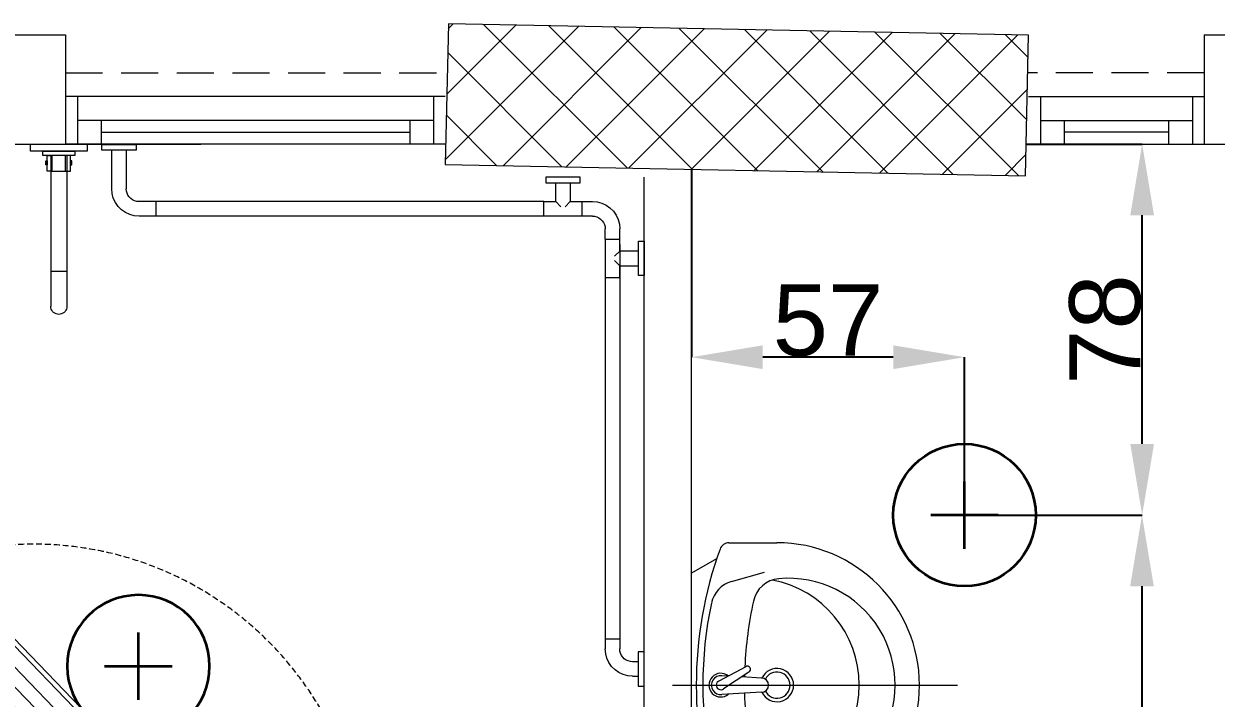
# Model space of a CAD drawing. Header units: inches. Extents: x -12418 to 57169, y -29325 to 19878.
# Drawn here: x 11362 to 13873, y 7405 to 8826 of the extents above; entities that cross this region are included whole.
import ezdxf
from ezdxf.enums import TextEntityAlignment as Align

# ---------------------------------------------------------------- set-up
doc = ezdxf.new("R2010")
doc.units = ezdxf.units.IN
doc.header["$LTSCALE"] = 25
doc.header["$MEASUREMENT"] = 0
doc.header["$PDMODE"] = 3
doc.linetypes.add('00-Ground Floor$0$HIDDEN2', pattern=[0.1875, 0.125, -0.0625])
doc.linetypes.add('00-Ground Floor$0$TRATTEGGIATA', pattern=[0.75, 0.5, -0.25])
doc.layers.get('0').update_dxf_attribs({"color": 8})
doc.layers.get('Defpoints').update_dxf_attribs({"color": 8})
for name, color, linetype, lineweight in [('00-Ground Floor$0$Aluminum', 251, 'Continuous', 5), ('00-Ground Floor$0$C-HYDR-CTCH', 251, 'Continuous', 5), ('00-Ground Floor$0$Hatch', 254, 'Continuous', 5), ('00-Ground Floor$0$LOADING', 253, 'Continuous', 5), ('00-Ground Floor$0$Proj', 251, 'Continuous', 5), ('00-Ground Floor$0$SANIT', 250, 'Continuous', 5), ('00-Ground Floor$0$Walls', 251, 'Continuous', 5), ('E-DIM', 6, 'Continuous', 18), ('E-LITE-CIRC-NUMB', 6, 'Continuous', 25), ('E-LITE-CLNG @ 100', 150, 'Continuous', 35), ('E-LITE-CTRL', 6, 'Continuous', 25)]:
    doc.layers.add(name, color=color, linetype=linetype, lineweight=lineweight)
doc.styles.add('DC_Simplex', font='SIMPLEX.shx', dxfattribs={"width": 0.7})
doc.styles.get("Standard").update_dxf_attribs({"font": 'arial.ttf'})
doc.dimstyles.get("Standard").update_dxf_attribs({"dimtxt": 150, "dimasz": 150, "dimexe": 0.18, "dimexo": 0.0625, "dimgap": 1, "dimtad": 1, "dimdec": 0, "dimlfac": 0.1, "dimzin": 0, "dimdsep": 46, "dimtxsty": 'Standard', "dimcen": 0.09, "dimclrd": 256, "dimclrt": 7, "dimadec": 0, "dimazin": 0, "dimtfac": 1, "dimtdec": 0, "dimtofl": 0, "dimtmove": 0, "dimatfit": 3, "dimfxl": 1, "dimtolj": 1, "dimtzin": 0, "dimarcsym": 0})

# ---------------------------------------------------------------- blocks, each defined once
blk = doc.blocks.new('00-Ground Floor$0$lav-manta 60')
at = {"layer": '00-Ground Floor$0$SANIT'}
for p, q in [((0, 0.04), (0, -0.56)), ((-0.2658, -0.0529), (-0.2358, 0)), ((-0.2358, 0), (0.2358, 0)), ((0.2658, -0.0529), (0.2358, 0)), ((-0.015, -0.1473), (-0.0199, -0.064)), ((0.0274, -0.121), (-0.0078, -0.0673)), ((0.0389, -0.1142), (0.0087, -0.0575)), ((0.0191, -0.077), (0.0199, -0.064)), ((-0.3, -0.0789), (-0.3, -0.18)), ((-0.2185, -0.0841), (-0.2383, -0.1537)), ((0.2185, -0.0841), (0.2383, -0.1537)), ((0.3, -0.0789), (0.3, -0.18)), ((0.015, -0.1473), (0.0174, -0.1057))]:
    blk.add_line(p, q, dxfattribs=at)
for centre, radius, start, end in [((0, -0.8557), 0.8457, 70.1771, 109.8229), ((0, -0.8696), 0.8457, 78.1914, 101.8086), ((-0.1608, -0.1006), 0.06, 101.8086, 164.0794), ((0, -0.0617), 0.025, 320.7474, 220.368), ((0, -0.0617), 0.02, 353.2671, 186.682), ((0.1608, -0.1006), 0.06, 15.9206, 78.1914), ((-0.28, -0.0789), 0.02, 109.8229, 180), ((0, -0.0617), 0.00966, 25.4127, 215.9577), ((0.28, -0.0789), 0.02, 0, 70.1771), ((0, -0.9572), 0.8457, 91.1572, 102.0883), ((0, -0.9572), 0.8457, 88.5486, 88.844), ((0.0332, -0.1176), 0.00666, 210.6852, 30.6852), ((0, -0.9572), 0.8457, 77.9117, 87.4274), ((-0.1645, -0.189), 0.06, 102.0883, 174.8142), ((0, -0.18), 0.035, 115.3106, 64.6894), ((0, -0.1473), 0.015, 180, 0), ((0.1645, -0.189), 0.06, 5.1858, 77.9117), ((0, -0.1282), 0.2252, 190.6097, 349.3903), ((0, -0.18), 0.0275, 117.1496, 62.8504), ((0, -0.18), 0.3, 180, 0), ((0, -0.2039), 0.2252, 174.8142, 5.1858)]:
    blk.add_arc(centre, radius, start, end, dxfattribs=at)
blk = doc.blocks.new('00-Ground Floor$0$Wheelchair')
for p, q in [((9688.8, 4580.4), (9636.3, 4519)), ((9688.8, 4580.4), (9913.2, 4363.8)), ((9695.9, 4532.4), (9716, 4554.1)), ((9647.3, 4524.1), (9584.2, 4494.7)), ((9709.9, 4426.2), (9647.3, 4524.1)), ((9695.9, 4532.4), (9738.4, 4489.9)), ((9762.6, 4492.4), (9766.7, 4505.2)), ((9584.2, 4494.7), (9568.2, 4476.7)), ((9568.2, 4476.7), (9665.9, 4393.6)), ((9698.4, 4444.2), (9735.9, 4492.5)), ((9738.4, 4489.9), (9752.5, 4485)), ((9752.5, 4485), (9762.6, 4492.4)), ((9968.8, 4285), (9757.7, 4488.8)), ((9586.8, 4461), (9580.1, 4453.2)), ((9580.1, 4453.2), (9656.4, 4390)), ((9709.9, 4426.2), (9663.7, 4398.5)), ((9779.1, 4383.2), (9709.9, 4426.2)), ((9656.4, 4390), (9661.8, 4397.1)), ((9900.5, 4350.6), (9959.2, 4411.4)), ((9951.7, 4408.7), (9954.5, 4406)), ((9959.2, 4411.4), (10010.4, 4361.2)), ((9452.6, 4357.1), (9469.8, 4373.8)), ((9469.8, 4373.8), (9557.2, 4280)), ((9665.9, 4393.6), (9695.8, 4341.1)), ((9759.9, 4375.2), (9711.9, 4320.3)), ((9759.9, 4375.2), (9778.4, 4384.2)), ((9778.4, 4384.2), (9904.8, 4281.6)), ((9933.8, 4386.5), (9932, 4388.3)), ((9934.6, 4342.8), (9980.6, 4390.4)), ((9975.8, 4385.5), (10035.6, 4327.8)), ((9426, 4292.7), (9452.6, 4357.1)), ((9486.4, 4356), (9493.9, 4363)), ((9493.9, 4363), (9560.4, 4289.7)), ((9732.8, 4330.6), (9756, 4349.7)), ((9756, 4349.7), (9802, 4345.5)), ((9802, 4345.5), (9893.6, 4285.1)), ((9934.3, 4342.8), (9906.5, 4356.1)), ((9950.7, 4359.5), (9980.6, 4330.3)), ((10015.9, 4307.3), (9956.1, 4365)), ((10010.4, 4361.2), (10005.8, 4356.5)), ((9695.8, 4341.1), (9709.9, 4321.7)), ((9751.1, 4275.1), (9711.9, 4320.3)), ((9732.8, 4330.6), (9727.3, 4319.9)), ((9778.1, 4291.7), (9727.3, 4319.9)), ((9934.7, 4342.9), (10054.3, 4227.4)), ((9980.6, 4330.3), (9986.1, 4336)), ((9371.6, 4248.8), (9430.7, 4303.9)), ((9975.4, 4291.3), (9984.9, 4294.4)), ((9526.6, 4234.6), (9426, 4292.7)), ((9526.6, 4234.6), (9552.2, 4282)), ((9560.4, 4289.7), (9553.6, 4283.9)), ((9557.2, 4280), (9611, 4252.4)), ((9770.8, 4244.3), (9751.1, 4275.1)), ((9775.8, 4283), (9778.1, 4291.7)), ((9789, 4271.5), (9775.8, 4283)), ((9836.1, 4243.1), (9789, 4271.5)), ((9890.5, 4287.2), (9880.7, 4247.5)), ((9891.8, 4246.6), (9904.8, 4281.6)), ((9893.6, 4285.1), (9904.8, 4281.6)), ((9904.8, 4281.6), (9992.8, 4255.2)), ((9964, 4272.7), (9966.8, 4282.3)), ((9977.3, 4259.9), (9964, 4272.7)), ((9966.8, 4282.3), (9975.4, 4291.3)), ((10489.5, 3888.5), (10084.1, 4279.7)), ((10129.9, 4278.3), (10109.5, 4257.2)), ((10137.1, 4271.4), (10116.7, 4250.3)), ((10121.6, 4286.3), (10128.5, 4293.5)), ((10121.6, 4286.3), (10499.3, 3921.8)), ((10128.5, 4293.5), (10506.2, 3929)), ((9371.6, 4248.8), (9598.1, 4034.2)), ((9508.1, 4245.3), (9461.6, 4205.7)), ((9611, 4252.4), (9631.1, 4239.2)), ((9989.6, 3975.8), (9770.8, 4244.3)), ((9879.4, 4247.6), (9836.1, 4243.1)), ((9891.8, 4246.6), (9879.4, 4247.6)), ((9966.5, 4198.9), (9891.8, 4246.6)), ((9967.7, 4265.7), (9965.5, 4263.4)), ((9992.8, 4255.2), (10043.4, 4233.2)), ((10183.1, 4143.7), (10063.9, 4258.7)), ((9419.9, 4243.9), (9399.1, 4222.7)), ((9419.9, 4243.9), (9464.3, 4203.2)), ((9572.7, 4167.4), (9526.6, 4234.6)), ((9579.9, 4186.9), (9632.5, 4237.3)), ((9623.1, 4216), (9633.6, 4221.9)), ((9679.4, 4200.1), (9632.5, 4237.3)), ((9664, 4172.4), (9633.6, 4221.9)), ((10043.4, 4233.2), (10099.8, 4203.2)), ((9464.3, 4203.2), (9469.8, 4189.4)), ((9623.1, 4216), (9605.2, 4191.9)), ((9711.1, 4181.9), (9679.4, 4200.1)), ((10005.5, 4168.6), (9966.5, 4198.9)), ((10099.8, 4203.2), (10116.9, 4183)), ((9462.9, 4179), (9450.3, 4174.3)), ((9469.8, 4189.4), (9462.9, 4179)), ((9679.2, 3982.3), (9466.2, 4184.1)), ((9579.9, 4186.9), (9571.7, 4168)), ((9605.2, 4191.9), (9611.4, 4146.2)), ((9672.6, 4175.1), (9664, 4172.4)), ((9684.7, 4162.4), (9672.6, 4175.1)), ((9989.1, 3975.3), (9711.1, 4181.9)), ((10116.9, 4183), (10155.6, 4163.8)), ((10130.2, 4164), (10120, 4181.2)), ((9571.7, 4168), (9679.8, 4046.3)), ((9611.4, 4146.2), (9675.8, 4057.3)), ((9715.1, 4116.7), (9684.7, 4162.4)), ((10047.5, 4143.9), (10005.5, 4168.6)), ((10087.4, 4131), (10047.5, 4143.9)), ((10087.4, 4131), (10130.2, 4164)), ((10155.6, 4163.8), (10251.2, 4093.6)), ((9816.8, 4105.4), (9835.9, 4124.9)), ((9851.9, 4142.1), (9833.2, 4122.2)), ((9849, 4139.2), (9835.9, 4124.9)), ((10135, 4071.7), (10087.4, 4131)), ((9712.6, 4073.2), (9715.1, 4116.7)), ((10251.2, 4093.6), (10204.7, 4088.4)), ((10251.2, 4093.6), (10275.8, 4069.8)), ((9673.6, 4060.4), (9712.8, 4071.9)), ((9714.2, 4060.8), (9712.6, 4073.2)), ((10097.7, 4073.5), (9997.2, 3968.1)), ((10187.6, 4070.2), (10097.7, 4073.5)), ((10204.7, 4088.4), (10101.2, 3978.7)), ((10275.8, 4069.8), (10283, 4047)), ((9610.7, 4047.5), (9552.6, 3986.2)), ((9675.8, 4057.3), (9679.8, 4046.3)), ((9714.2, 4060.8), (9679.8, 4046.3)), ((9679.8, 4046.3), (9710.1, 3959.6)), ((9765.1, 3988.4), (9714.2, 4060.8)), ((10283, 4047), (10281.4, 4032.7)), ((10469.2, 3867.5), (10283.1, 4047.1)), ((9619.9, 4014.1), (9605.4, 4041.3)), ((10281.4, 4032.7), (10176, 3886.7)), ((10271, 4018.3), (10309.2, 3981.4)), ((9554.9, 3993.8), (9557.7, 3991.1)), ((9576.3, 4012.7), (9574.4, 4014.4)), ((9619.9, 4013.8), (9574.4, 3965.8)), ((9604, 3997), (9634.5, 3968.4)), ((9619.9, 4013.8), (9740.6, 3899.4)), ((10294.8, 3967.5), (10259.1, 4001.9)), ((9552.6, 3986.2), (9605, 3937.3)), ((9579.2, 3970.8), (9639.5, 3913.6)), ((9659, 3934.2), (9598.7, 3991.4)), ((9634.5, 3968.4), (9629, 3962.7)), ((9673.3, 3975.3), (9670.6, 3965.7)), ((9681.9, 3984.4), (9673.3, 3975.3)), ((9691.3, 3987.6), (9681.9, 3984.4)), ((9704.7, 3974.8), (9691.3, 3987.6)), ((9698.5, 3984.2), (9700.7, 3986.4)), ((9797.1, 3950.8), (9765.1, 3988.4)), ((9896.3, 3862.9), (9997.1, 3968)), ((9989.1, 3975.3), (9986.9, 3977.9)), ((10002.4, 3961.7), (9989.1, 3975.3)), ((9997.1, 3968.1), (9995.9, 3966.7)), ((10003.8, 3963), (10017, 3972.2)), ((10017, 3972.2), (10055.4, 3976.6)), ((10055.4, 3976.6), (10092.1, 3970.4)), ((10101.2, 3978.7), (10059.8, 3939.5)), ((10101.2, 3978.7), (10167.6, 3911)), ((10310.6, 3982.9), (10291.2, 3962.7)), ((10389.2, 3907.1), (10310.6, 3982.9)), ((9710.1, 3959.6), (9734.3, 3910)), ((9823.7, 3909.9), (9797.1, 3950.8)), ((9993.9, 3948), (9991.2, 3909.5)), ((10002.4, 3961.7), (9993.9, 3948)), ((10002.4, 3961.7), (10003.2, 3962.2)), ((10291.2, 3962.7), (10369.7, 3886.9)), ((9605, 3937.3), (9609.5, 3942)), ((10491.3, 3929.5), (10470.9, 3908.4)), ((10499.3, 3921.8), (10506.2, 3929)), ((9734.3, 3910), (9766.8, 3855.1)), ((9838.4, 3870.6), (9823.7, 3909.9)), ((9991.2, 3909.5), (9999, 3873.1)), ((9991.2, 3863.6), (10028.5, 3906.8)), ((10369.7, 3886.9), (10389.2, 3907.1)), ((9830, 3774.5), (9709.7, 3888.4)), ((9838.4, 3870.6), (9807.3, 3826.4)), ((9899.8, 3825.8), (9838.4, 3870.6)), ((9689.7, 3867.2), (10098.6, 3479.7)), ((9693.1, 3821.6), (9713.3, 3842.9)), ((9766.8, 3855.1), (9787.8, 3838.9)), ((9886.2, 3755.3), (9991.2, 3863.6)), ((9903.6, 3773.2), (9896.3, 3862.9)), ((9991.2, 3863.6), (10061.7, 3800.3)), ((9684.7, 3829.6), (9677.9, 3822.3)), ((9677.9, 3822.3), (10058.9, 3461.2)), ((9684.7, 3829.6), (10065.8, 3468.5)), ((9700.4, 3814.7), (9720.5, 3836)), ((9787.8, 3838.9), (9808.6, 3801)), ((9807.3, 3826.4), (9789.7, 3835.8)), ((9808.6, 3801), (9883.1, 3708.7)), ((9945.2, 3681.2), (10086.4, 3793)), ((9883.1, 3708.7), (9886.2, 3755.3)), ((9883.1, 3708.7), (9907.9, 3685.2)), ((9959.2, 3692.3), (9997.7, 3655.7)), ((10011, 3670.7), (9975, 3704.8)), ((9907.9, 3685.2), (9931, 3679)), ((10118.7, 3500.9), (9930.9, 3678.8)), ((9931, 3679), (9945.2, 3681.2)), ((9996.3, 3654.2), (10015.6, 3674.6)), ((10015.6, 3674.6), (10094.8, 3599.5)), ((10075.5, 3579.1), (9996.3, 3654.2)), ((10094.8, 3599.5), (10075.5, 3579.1)), ((10057.7, 3476.1), (10077.9, 3497.4)), ((10065.8, 3468.5), (10058.9, 3461.2))]:
    blk.add_line(p, q)
at = {"color": 30, "linetype": '00-Ground Floor$0$TRATTEGGIATA'}
blk.add_circle((9928.9, 4043.3), 700, dxfattribs=at)
for centre, radius, start, end in [((9941.8, 4398.5), 14.2, 46.0147, 226.0147), ((10025.7, 4317.5), 14.2, 226.0147, 46.0147), ((10074, 4269.2), 14.6, 46.0147, 226.0147), ((9564.6, 4004.1), 14.2, 46.5424, 226.5424), ((9694.4, 4260), 626.4, 320.2511, 335.2615), ((9694.4, 4260), 616.4, 321.5411, 333.0972), ((9649.3, 3923.9), 14.2, 226.5424, 46.5424), ((10097.1, 3872.9), 80.1, 316.0147, 28.3763), ((9699.7, 3877.8), 14.6, 46.5424, 226.5424), ((10479.4, 3878), 14.6, 226.0147, 46.0147), ((10096.6, 3872.4), 80.1, 244.1807, 316.5424), ((9692, 4257.4), 626.4, 297.2956, 312.306), ((9692, 4257.4), 616.4, 299.4599, 311.0159), ((10108.7, 3490.3), 14.6, 226.5424, 46.5424)]:
    blk.add_arc(centre, radius, start, end)
blk = doc.blocks.new('00-Ground Floor')
at = {"layer": '00-Ground Floor$0$Hatch'}
h = blk.add_hatch(dxfattribs=at)
h.set_pattern_fill('ANSI37', color=256, scale=30)
h.set_pattern_definition([(45, (-1981.42, -13099.68), (-67.35192, 67.35192), []), (135, (-1981.42, -13099.68), (-67.35192, -67.35192), [])])
h.paths.add_polyline_path([(48971.2, 8818.2), (48367.3, 8810.1), (48371.2, 8521.7), (48975.1, 8529.8)])
h.paths.add_polyline_path([(41810.5, 8810.5), (41227, 8805), (41207, 8513.7), (41790.5, 8519.1)])
h.paths.add_polyline_path([(27433.5, 8803.1), (26834.4, 8799), (26828.7, 8506), (27427.8, 8510)])
h.paths.add_polyline_path([(34618.7, 8805.3), (34017.5, 8797.8), (34009.3, 8512.1), (34610.5, 8519.6)])
h.paths.add_polyline_path([(20214.3, 8812.4), (19607.8, 8790.5), (19622.4, 8498), (20228.8, 8519.8)])
h.paths.add_polyline_path([(13477.7, 8802), (12255.7, 8825.9), (12249.3, 8529.8), (13471.3, 8505.8)])
h.paths.add_polyline_path([(13491.8, 1601.9), (12276.8, 1586.2), (12263.3, 1293.7), (13478.3, 1309.4)])
h.paths.add_polyline_path([(13465.7, -5591.3), (12262.6, -5607.3), (12256.9, -5900.3), (13460, -5884.3)])
h.paths.add_polyline_path([(13484.2, -12790), (12287.5, -12801.4), (12290.4, -13095.9), (13487, -13084.4)])
h.paths.add_polyline_path([(5849.2, -12787.9), (5245.6, -12791.6), (5256.3, -13077.1), (5859.8, -13073.4)])
h.paths.add_polyline_path([(5833.8, -5589.9), (5236.9, -5588.3), (5236.8, -5889.5), (5833.6, -5891)])
h.paths.add_polyline_path([(5843.6, 1599.7), (5224.3, 1600.9), (5213.7, 1298), (5833, 1296.7)])
h.paths.add_polyline_path([(5820.3, 8779.1), (5219.7, 8793.5), (5216, 8503.9), (5816.7, 8489.4)])
h.paths.add_polyline_path([(-1378.8, 8777.2), (-1981.4, 8799.9), (-1979.5, 8511.6), (-1376.9, 8488.9)])
h.paths.add_polyline_path([(-1371.1, -5601.1), (-1973.1, -5608.1), (-1969.7, -5899.7), (-1367.7, -5892.7)])
h.paths.add_polyline_path([(-1353.5, -12795.7), (-1951.9, -12796.7), (-1947.1, -13097.4), (-1348.7, -13096.4)])
h.paths.add_polyline_path([(20233.2, -12782.5), (19627.5, -12795.4), (19633.2, -13096.6), (20238.9, -13083.7)])
h.paths.add_polyline_path([(20226.6, -5590), (19632.3, -5607.6), (19634.4, -5904.1), (20228.7, -5886.6)])
h.paths.add_polyline_path([(20217.9, 1618), (19619, 1610.4), (19623, 1310.2), (20221.9, 1317.9)])
h.paths.add_polyline_path([(27418.3, 1602.8), (26816.3, 1607.5), (26820.6, 1315.3), (27422.5, 1310.7)])
h.paths.add_polyline_path([(27422, -5579.9), (26818.1, -5597.5), (26831.6, -5897.5), (27431.7, -5876.5)])
h.paths.add_polyline_path([(27438.1, -12795.9), (26834.3, -12789.3), (26831.9, -13075), (27435.7, -13081.6)])
h.paths.add_polyline_path([(34636.6, -12785.4), (34039.3, -12800), (34048.3, -13099.7), (34645.6, -13085.1)])
h.paths.add_polyline_path([(34629.3, -5597.1), (34028, -5595.2), (34029.2, -5892.4), (34630.4, -5894.3)])
h.paths.add_polyline_path([(34592.8, 1606.7), (34012, 1611.4), (34031.7, 1321.6), (34612.5, 1316.9)])
h.paths.add_polyline_path([(41796.2, 1606), (41198.6, 1619.8), (41200.6, 1327.8), (41798.2, 1314.1)])
h.paths.add_polyline_path([(41797.2, -5592.6), (41228.8, -5600.2), (41230.6, -5894.3), (41799, -5886.7)])
h.paths.add_polyline_path([(41834.3, -12789.7), (41229, -12792.4), (41230.4, -13096.9), (41835.6, -13094.3)])
h.paths.add_polyline_path([(49008.5, -12790.2), (48420.5, -12774.1), (48407.3, -13081.4), (48995.3, -13097.4)])
h.paths.add_polyline_path([(48992.7, -5590.8), (48389.5, -5589.7), (48387.5, -5886.2), (48990.7, -5887.3)])
at = {"layer": '00-Ground Floor$0$Aluminum'}
for p, q in [((12249.3, 8672.6), (11449.3, 8672.6)), ((11474.3, 8672.6), (11474.3, 8572.6)), ((12224.3, 8672.6), (12224.3, 8572.6)), ((13477.7, 8672.6), (13847.9, 8672.6, 0)), ((13502.7, 8672.6), (13502.7, 8572.6)), ((13822.9, 8672.6, 0), (13822.9, 8572.6, 0)), ((12224.3, 8622.6), (11474.3, 8622.6)), ((11524.3, 8622.6), (11524.3, 8572.6)), ((12174.3, 8622.6), (12174.3, 8572.6)), ((13502.7, 8622.6), (13822.9, 8622.6, 0)), ((13552.7, 8622.6), (13552.7, 8572.6)), ((13772.9, 8622.6, 0), (13772.9, 8572.6, 0)), ((11524.3, 8597.6), (12174.3, 8597.6)), ((13772.9, 8597.6, 0), (13552.7, 8597.6)), ((12249.3, 8572.6), (11449.3, 8572.6)), ((12249.3, 8572.6), (11449.3, 8572.6)), ((13477.7, 8572.6), (13847.9, 8572.6, 0))]:
    blk.add_line(p, q, dxfattribs=at)
at = {"layer": '00-Ground Floor$0$C-HYDR-CTCH', "flags": 128}
blk.add_lwpolyline([(13471.3, 8505.8), (13477.7, 8802), (12255.7, 8825.9), (12249.3, 8529.8), (13471.3, 8505.8)], dxfattribs=at)
at = {"layer": '00-Ground Floor$0$Proj', "linetype": '00-Ground Floor$0$HIDDEN2', "ltscale": 25}
for p, q in [((11449.3, 8722.6), (12249.3, 8722.6)), ((13847.9, 8722.6, 0), (13477.7, 8722.6))]:
    blk.add_line(p, q, dxfattribs=at)
at = {"layer": '00-Ground Floor$0$SANIT'}
for p, q in [((11375.3, 8557.6, 0), (11375.3, 8572.6, 0)), ((11734.3, 8571.8, 0), (11415.7, 8571.8, 0)), ((11495.3, 8572.6, 0), (11495.3, 8557.6, 0)), ((11526, 8560.1, 0), (11526, 8571.8, 0)), ((11526, 8571.8, 0), (11598, 8571.8, 0)), ((11598, 8571.8, 0), (11598, 8560.1, 0)), ((11495.3, 8557.6, 0), (11375.3, 8557.6, 0)), ((11401.9, 8557.6, 0), (11468.7, 8557.6, 0)), ((11401.9, 8548.4, 0), (11401.9, 8557.6, 0)), ((11468.7, 8548.4, 0), (11401.9, 8548.4, 0)), ((11411, 8548.4, 0), (11418.3, 8548.4, 0)), ((11411, 8515.6, 0), (11411, 8548.4, 0)), ((11418.3, 8548.4, 0), (11418.3, 8515.6, 0)), ((11418.3, 8548.4, 0), (11418.3, 8304.5, 0)), ((11421.3, 8515.6, 0), (11421.3, 8548.4, 0)), ((11449.3, 8515.6, 0), (11449.3, 8548.4, 0)), ((11459.6, 8548.4, 0), (11452.3, 8548.4, 0)), ((11452.3, 8548.4, 0), (11452.3, 8515.6, 0)), ((11452.3, 8548.4, 0), (11452.3, 8304.5, 0)), ((11459.6, 8515.6, 0), (11459.6, 8548.4, 0)), ((11468.7, 8557.6, 0), (11468.7, 8548.4, 0)), ((11598, 8560.1, 0), (11526, 8560.1, 0)), ((11546.7, 8478.4, 0), (11546.7, 8560.1, 0)), ((11577.3, 8560.1, 0), (11577.3, 8478.4, 0)), ((11407.9, 8537.4, 0), (11411, 8537.4, 0)), ((11407.9, 8528.6, 0), (11407.9, 8537.4, 0)), ((11411, 8528.6, 0), (11407.9, 8528.6, 0)), ((11411, 8537.4, 0), (11411, 8528.6, 0)), ((11418.3, 8515.6, 0), (11411, 8515.6, 0)), ((11418.3, 8515.6, 0), (11452.3, 8515.6, 0)), ((11452.3, 8515.6, 0), (11459.6, 8515.6, 0)), ((11462.7, 8537.4, 0), (11459.6, 8537.4, 0)), ((11459.6, 8537.4, 0), (11459.6, 8528.6, 0)), ((11459.6, 8528.6, 0), (11462.7, 8528.6, 0)), ((11462.7, 8528.6, 0), (11462.7, 8537.4, 0)), ((12461.1, 8502.6, 0), (12461.1, 8490.9, 0)), ((12533.1, 8502.6, 0), (12461.1, 8502.6, 0)), ((12461.1, 8490.9, 0), (12533.1, 8490.9, 0)), ((12481.8, 8451.4, 0), (12481.8, 8490.9, 0)), ((12512.4, 8490.9, 0), (12512.4, 8451.4, 0)), ((12533.1, 8490.9, 0), (12533.1, 8502.6, 0)), ((11547.5, 8468.4, 0), (11546.7, 8478.4, 0)), ((11550.1, 8458.7, 0), (11547.5, 8468.4, 0)), ((11577.7, 8473.7, 0), (11577.3, 8478.4, 0)), ((11578.9, 8469.2, 0), (11577.7, 8473.7, 0)), ((11580.9, 8464.9, 0), (11578.9, 8469.2, 0)), ((11583.6, 8461.1, 0), (11580.9, 8464.9, 0)), ((11554.4, 8449.6, 0), (11550.1, 8458.7, 0)), ((11560.1, 8441.4, 0), (11554.4, 8449.6, 0)), ((11567.2, 8434.3, 0), (11560.1, 8441.4, 0)), ((11586.9, 8457.7, 0), (11583.6, 8461.1, 0)), ((11590.8, 8455, 0), (11586.9, 8457.7, 0)), ((11595, 8453.1, 0), (11590.8, 8455, 0)), ((11599.6, 8451.8, 0), (11595, 8453.1, 0)), ((11604.3, 8451.4, 0), (11599.6, 8451.8, 0)), ((11639.4, 8451.4, 0), (11604.3, 8451.4, 0)), ((11639.4, 8451.4, 0), (11639.4, 8420.8, 0)), ((12456.6, 8451.4, 0), (11639.4, 8451.4, 0)), ((12456.6, 8451.4, 0), (12481.8, 8451.4, 0)), ((12456.6, 8420.8, 0), (12456.6, 8451.4, 0)), ((12481.8, 8451.4, 0), (12492.6, 8440.6, 0)), ((12512.4, 8451.4, 0), (12501.6, 8440.6, 0)), ((12512.4, 8451.4, 0), (12537.6, 8451.4, 0)), ((12537.6, 8420.8, 0), (12537.6, 8451.4, 0)), ((12537.6, 8451.4, 0), (12559.2, 8451.4, 0)), ((12559.2, 8451.4, 0), (12569.2, 8450.6, 0)), ((12569.2, 8450.6, 0), (12578.9, 8448, 0)), ((12578.9, 8448, 0), (12588, 8443.7, 0)), ((12588, 8443.7, 0), (12596.2, 8438, 0)), ((11575.5, 8428.5, 0), (11567.2, 8434.3, 0)), ((11584.6, 8424.3, 0), (11575.5, 8428.5, 0)), ((11594.3, 8421.7, 0), (11584.6, 8424.3, 0)), ((11604.3, 8420.8, 0), (11594.3, 8421.7, 0)), ((11639.4, 8420.8, 0), (11604.3, 8420.8, 0)), ((12559.2, 8420.8, 0), (11639.4, 8420.8, 0)), ((12559.2, 8420.8, 0), (12563.9, 8420.4, 0)), ((12563.9, 8420.4, 0), (12568.4, 8419.2, 0)), ((12568.4, 8419.2, 0), (12572.7, 8417.2, 0)), ((12572.7, 8417.2, 0), (12576.5, 8414.5, 0)), ((12576.5, 8414.5, 0), (12579.9, 8411.2, 0)), ((12596.2, 8438, 0), (12603.3, 8430.9, 0)), ((12603.3, 8430.9, 0), (12609.1, 8422.6, 0)), ((12609.1, 8422.6, 0), (12613.3, 8413.5, 0)), ((12613.3, 8413.5, 0), (12615.9, 8403.8, 0)), ((12579.9, 8411.2, 0), (12582.6, 8407.3, 0)), ((12582.6, 8407.3, 0), (12584.6, 8403.1, 0)), ((12584.6, 8403.1, 0), (12585.8, 8398.5, 0)), ((12585.8, 8398.5, 0), (12586.2, 8393.8, 0)), ((12586.2, 8372.2, 0), (12586.2, 8393.8, 0)), ((12615.9, 8403.8, 0), (12616.8, 8393.8, 0)), ((12616.8, 8372.2, 0), (12616.8, 8393.8, 0)), ((12586.2, 8372.2, 0), (12586.2, 8291.2, 0)), ((12586.2, 8372.2, 0), (12616.8, 8372.2, 0)), ((12616.8, 8347, 0), (12616.8, 8372.2, 0)), ((12656.2, 8367.7, 0), (12667.9, 8367.7, 0)), ((12656.2, 8295.7, 0), (12656.2, 8367.7, 0)), ((12667.9, 8367.7, 0), (12667.9, 8295.7, 0)), ((12586.2, 8361.2, 0), (12586.2, 7530.5, 0)), ((12616.8, 8347, 0), (12606, 8336.2, 0)), ((12616.8, 8361.2, 0), (12616.8, 7530.5, 0)), ((12656.2, 8347, 0), (12616.8, 8347, 0)), ((12616.8, 8316.4, 0), (12606, 8327.2, 0)), ((12616.8, 8316.4, 0), (12656.2, 8316.4, 0)), ((12616.8, 8291.2, 0), (12616.8, 8316.4, 0)), ((11418.3, 8304.5, 0), (11418.3, 8230.8, 0)), ((11418.3, 8304.5, 0), (11452.3, 8304.5, 0)), ((11452.3, 8304.5, 0), (11452.3, 8230.8, 0)), ((12586.2, 8291.2, 0), (12616.8, 8291.2, 0)), ((12667.9, 8295.7, 0), (12656.2, 8295.7, 0)), ((11418.6, 8227.8, 0), (11418.3, 8230.8, 0)), ((11419.3, 8225, 0), (11418.6, 8227.8, 0)), ((11420.6, 8222.3, 0), (11419.3, 8225, 0)), ((11422.3, 8219.9, 0), (11420.6, 8222.3, 0)), ((11424.4, 8217.8, 0), (11422.3, 8219.9, 0)), ((11426.8, 8216.1, 0), (11424.4, 8217.8, 0)), ((11429.5, 8214.8, 0), (11426.8, 8216.1, 0)), ((11432.4, 8214, 0), (11429.5, 8214.8, 0)), ((11435.3, 8213.8, 0), (11432.4, 8214, 0)), ((11438.3, 8214, 0), (11435.3, 8213.8, 0)), ((11441.1, 8214.8, 0), (11438.3, 8214, 0)), ((11443.8, 8216.1, 0), (11441.1, 8214.8, 0)), ((11446.2, 8217.8, 0), (11443.8, 8216.1, 0)), ((11448.3, 8219.9, 0), (11446.2, 8217.8, 0)), ((11450, 8222.3, 0), (11448.3, 8219.9, 0)), ((11451.3, 8225, 0), (11450, 8222.3, 0)), ((11452.1, 8227.8, 0), (11451.3, 8225, 0)), ((11452.3, 8230.8, 0), (11452.1, 8227.8, 0)), ((12586.2, 7530.5, 0), (12586.2, 7508.9, 0)), ((12586.2, 7530.5, 0), (12616.6, 7530.5, 0)), ((12587.1, 7498.9, 0), (12586.2, 7508.9, 0)), ((12616.8, 7530.5, 0), (12616.8, 7508.9, 0)), ((12617.2, 7504.2, 0), (12616.8, 7508.9, 0)), ((12589.7, 7489.2, 0), (12587.1, 7498.9, 0)), ((12593.9, 7480.1, 0), (12589.7, 7489.2, 0)), ((12618.4, 7499.7, 0), (12617.2, 7504.2, 0)), ((12620.4, 7495.4, 0), (12618.4, 7499.7, 0)), ((12623.1, 7491.6, 0), (12620.4, 7495.4, 0)), ((12626.4, 7488.2, 0), (12623.1, 7491.6, 0)), ((12630.3, 7485.5, 0), (12626.4, 7488.2, 0)), ((12634.6, 7483.5, 0), (12630.3, 7485.5, 0)), ((12667.2, 7502.6, 0), (12655.5, 7502.6, 0)), ((12655.5, 7502.6, 0), (12655.5, 7430.6, 0)), ((12667.2, 7502.6, 0), (12667.2, 7430.6, 0)), ((12599.7, 7471.9, 0), (12593.9, 7480.1, 0)), ((12606.8, 7464.8, 0), (12599.7, 7471.9, 0)), ((12615, 7459, 0), (12606.8, 7464.8, 0)), ((12624.1, 7454.8, 0), (12615, 7459, 0)), ((12639.1, 7482.3, 0), (12634.6, 7483.5, 0)), ((12643.8, 7481.9, 0), (12639.1, 7482.3, 0)), ((12655.5, 7481.9, 0), (12643.8, 7481.9, 0)), ((12633.8, 7452.2, 0), (12624.1, 7454.8, 0)), ((12643.8, 7451.3, 0), (12633.8, 7452.2, 0)), ((12643.8, 7451.3, 0), (12655.5, 7451.3, 0)), ((12655.5, 7430.6, 0), (12667.2, 7430.6, 0))]:
    blk.add_line(p, q, dxfattribs=at)
at = {"layer": '00-Ground Floor$0$Walls'}
for p, q in [((9704.4, 8802.6, 0), (11449.3, 8802.6)), ((11449.3, 8802.6), (11449.3, 8572.6)), ((13847.9, 8802.6, 0), (15771.5, 8802.6, 0)), ((13847.9, 8802.6, 0), (13847.9, 8572.6, 0)), ((10537.9, 8572.6, 0), (11449.3, 8572.6)), ((13847.9, 8572.6, 0), (13917.9, 8572.6, 0)), ((12667.9, 6372.6, 0), (12667.9, 8502.6, 0)), ((12767.9, 4962.6, 0), (12767.9, 8502.6, 0))]:
    blk.add_line(p, q, dxfattribs=at)
at = {"layer": '00-Ground Floor$0$LOADING', "xscale": -1, "rotation": 270}
blk.add_blockref('00-Ground Floor$0$Wheelchair', (7338.6, -2899.3, 0), dxfattribs=at)
at = {"layer": '00-Ground Floor$0$SANIT', "xscale": 1000.000000000223, "yscale": 1000.000000000223, "zscale": 1000.000000000223, "rotation": 90.00000000000001}
blk.add_blockref('00-Ground Floor$0$lav-manta 60', (12767.9, 7432.6, 0), dxfattribs=at)
blk = doc.blocks.new('DC_LT-CL-Point')
for p, q in [((0, -0.711), (0, 0.711)), ((0.711, 0), (-0.711, 0))]:
    blk.add_line(p, q)
blk.add_circle((0, 0), 1.5)
at = {"layer": 'E-LITE-CIRC-NUMB', "style": 'DC_Simplex', "width": 0.7, "flags": 8}
blk.add_attdef('CIRCUIT', text='', height=2, rotation=360, dxfattribs=at).set_placement((-3.364, 1.5), align=Align.RIGHT)
at = {"layer": 'E-LITE-CTRL', "style": 'DC_Simplex', "width": 0.7, "flags": 8}
blk.add_attdef('CONTROL', (3.364, -3.498), '', height=2, rotation=360, dxfattribs=at)
blk = doc.blocks.new('*D244')
at = {"layer": 'Defpoints', "color": 0, "transparency": 16777216}
for p in [(13342.9, 7790.9, 0), (13342.9, 6227.6, 0), (13716.7, 6227.6)]:
    blk.add_point(p, dxfattribs=at)
at = {"layer": 'E-DIM', "color": 0, "lineweight": -2, "transparency": 16777216}
for p, q in [((13343, 7790.9), (13716.9, 7790.9)), ((13343, 6227.6), (13716.9, 6227.6))]:
    blk.add_line(p, q, dxfattribs=at)
at = {"layer": 'E-DIM', "lineweight": -2, "transparency": 16777216}
blk.add_line((13716.7, 7640.9), (13716.7, 6377.6), dxfattribs=at)
at = {"layer": 'E-DIM', "transparency": 16777216}
for points in [[(13691.7, 7640.9), (13741.7, 7640.9), (13716.7, 7790.9)], [(13691.7, 6377.6), (13741.7, 6377.6), (13716.7, 6227.6)]]:
    blk.add_solid(points, dxfattribs=at)
at = {"layer": 'E-DIM', "color": 7, "transparency": 16777216, "insert": (13639.1, 7009.2), "char_height": 150, "attachment_point": 5, "rotation": 90}
blk.add_mtext('\\A1;156', dxfattribs=at)
blk = doc.blocks.new('*D286')
at = {"layer": 'Defpoints', "color": 0, "transparency": 16777216}
for p in [(13474.5, 8572.6, 0), (13717.1, 8572.6), (13342.9, 7790.9, 0)]:
    blk.add_point(p, dxfattribs=at)
at = {"layer": 'E-DIM', "color": 0, "lineweight": -2, "transparency": 16777216}
for p, q in [((13474.5, 8572.6), (13717.3, 8572.6)), ((13343, 7790.9), (13717.3, 7790.9))]:
    blk.add_line(p, q, dxfattribs=at)
at = {"layer": 'E-DIM', "lineweight": -2, "transparency": 16777216}
blk.add_line((13717.1, 7940.9), (13717.1, 8422.6), dxfattribs=at)
at = {"layer": 'E-DIM', "transparency": 16777216}
for points in [[(13692.1, 8422.6), (13742.1, 8422.6), (13717.1, 8572.6)], [(13692.1, 7940.9), (13742.1, 7940.9), (13717.1, 7790.9)]]:
    blk.add_solid(points, dxfattribs=at)
at = {"layer": 'E-DIM', "color": 7, "transparency": 16777216, "insert": (13639.5, 8181.7), "char_height": 150, "attachment_point": 5, "rotation": 90}
blk.add_mtext('\\A1;78', dxfattribs=at)
blk = doc.blocks.new('*D287')
at = {"layer": 'Defpoints', "color": 0, "transparency": 16777216}
for p in [(12767.9, 8517.8, 0), (12767.9, 8123.6), (13342.9, 7790.9, 0)]:
    blk.add_point(p, dxfattribs=at)
at = {"layer": 'E-DIM', "color": 0, "lineweight": -2, "transparency": 16777216}
for p, q in [((12767.9, 8517.7), (12767.9, 8123.4)), ((13342.9, 7791), (13342.9, 8123.7))]:
    blk.add_line(p, q, dxfattribs=at)
at = {"layer": 'E-DIM', "lineweight": -2, "transparency": 16777216}
blk.add_line((13192.9, 8123.6), (12917.9, 8123.6), dxfattribs=at)
at = {"layer": 'E-DIM', "transparency": 16777216}
for points in [[(12917.9, 8148.6), (12917.9, 8098.6), (12767.9, 8123.6)], [(13192.9, 8148.6), (13192.9, 8098.6), (13342.9, 8123.6)]]:
    blk.add_solid(points, dxfattribs=at)
at = {"layer": 'E-DIM', "color": 7, "transparency": 16777216, "insert": (13055.4, 8200.8), "char_height": 150, "attachment_point": 5}
blk.add_mtext('\\A1;57', dxfattribs=at)

msp = doc.modelspace()

# ---------------------------------------------------------------- block references
msp.add_blockref('00-Ground Floor', (0, 0))
at = {"layer": 'E-LITE-CLNG @ 100', "yscale": 99.99999999999999, "zscale": 99.99999999999999}
for p, xscale in [((13342.9, 7790.9, 0), 99.99999999999999), ((11602.9, 7472.6, 0), -99.99999999999999)]:
    msp.add_blockref('DC_LT-CL-Point', p, dxfattribs=dict(at, xscale=xscale))

# ---------------------------------------------------------------- dimensions: what is measured, and where the dimension line sits
at = {"layer": 'E-DIM'}
for base, p2, picture, middle in [((13717.1, 8572.6), (13474.5, 8572.6, 0), '*D286', (13639.5, 8181.7)), ((13716.7, 6227.6), (13342.9, 6227.6, 0), '*D244', (13639.1, 7009.2))]:
    dim = msp.add_linear_dim(base=base, p1=(13342.9, 7790.9, 0), p2=p2, angle=90, dimstyle='Standard', dxfattribs=at)
    dim.commit()
    dim.dimension.update_dxf_attribs({"geometry": picture, "text_midpoint": middle})
dim = msp.add_linear_dim(base=(12767.928712, 8123.556664), p1=(13342.92871, 7790.906227, -0.000001), p2=(12767.928712, 8517.806152, -0.000001), dimstyle='Standard', dxfattribs=at)
dim.commit()
dim.dimension.update_dxf_attribs({"geometry": '*D287', "text_midpoint": (13055.428711, 8200.835655)})

doc.saveas('drawing.dxf')
